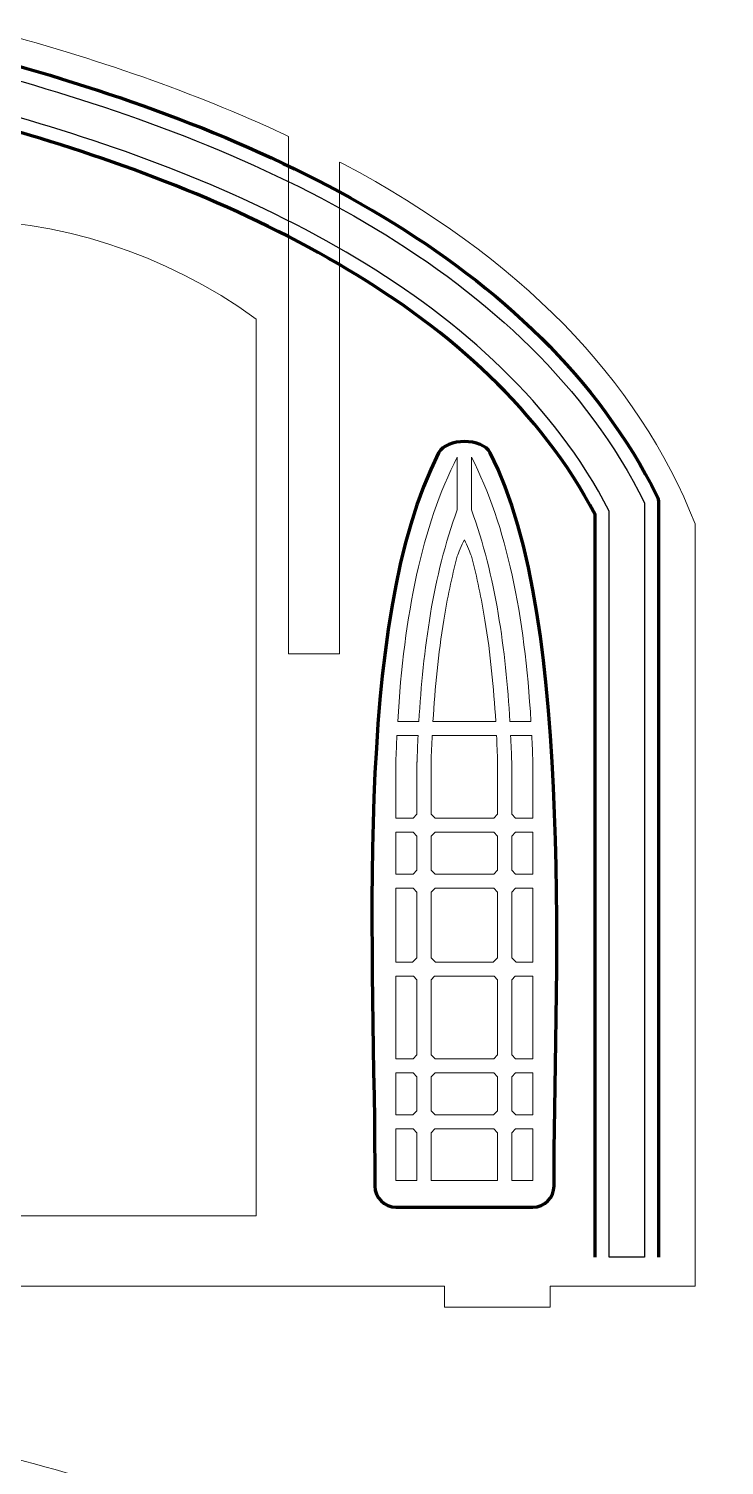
# Model space of a CAD drawing. Header units: centimetres. Extents: x -57 to 189, y -76 to 83.
# Drawn here: x 15.36 to 25.24, y 39.19 to 59.61 of the extents above; entities that cross this region are included whole.
import ezdxf

# ---------------------------------------------------------------- set-up
doc = ezdxf.new("R2010")
doc.units = ezdxf.units.CM
doc.header["$MEASUREMENT"] = 0
doc.layers.add('DEFAULT', color=7, linetype='Continuous')

msp = doc.modelspace()

# ---------------------------------------------------------------- linework, layer by layer
at = {"layer": 'DEFAULT', "color": 242, "lineweight": 9}
for points, knots in [([(19.04718, 58.08127), (19.04718, 58.08127), (19.04718, 50.72443), (19.04718, 50.72443), (19.04718, 50.72443), (19.04718, 50.72443), (19.77143, 50.72443), (19.77143, 50.72443), (19.77143, 50.72443), (19.77143, 50.72443), (19.77143, 57.71713), (19.77143, 57.71713), (19.77143, 57.71713), (19.77884, 57.7132), (19.81473, 57.69713), (19.82212, 57.6932), (19.82212, 57.6932), (22.33298, 56.35619), (24.00048, 54.64915), (24.82461, 52.57218), (24.82461, 52.57218), (24.82461, 52.57218), (24.82461, 41.74009), (24.82461, 41.74009), (24.82461, 41.74009), (24.82461, 41.74009), (22.76472, 41.74009), (22.76472, 41.74009), (22.76472, 41.74009), (22.76472, 41.74009), (22.76472, 41.44009), (22.76472, 41.44009), (22.76472, 41.44009), (22.76472, 41.44009), (21.26472, 41.44009), (21.26472, 41.44009), (21.26472, 41.44009), (21.26472, 41.44009), (21.26472, 41.74009), (21.26472, 41.74009), (21.26472, 41.74009), (21.26472, 41.74009), (14.9832, 41.74009), (14.9832, 41.74009), (14.9832, 41.74009), (14.9832, 41.74009), (14.9832, 41.4401), (14.9832, 41.4401), (14.9832, 41.4401), (14.9832, 41.4401), (14.2332, 41.4401), (14.2332, 41.4401), (14.2332, 41.4401), (14.2332, 41.4401), (13.4832, 41.4401), (13.4832, 41.4401), (13.4832, 41.4401), (13.4832, 41.4401), (13.4832, 41.74009), (13.4832, 41.74009), (13.4832, 41.74009), (13.4832, 41.74009), (7.20168, 41.74009), (7.20168, 41.74009), (7.20168, 41.74009), (7.20168, 41.74009), (7.20168, 41.44009), (7.20168, 41.44009), (7.20168, 41.44009), (7.20168, 41.44009), (5.70168, 41.44009), (5.70168, 41.44009), (5.70168, 41.44009), (5.70168, 41.44009), (5.70168, 41.74009), (5.70168, 41.74009), (5.70168, 41.74009), (5.70168, 41.74009), (3.64179, 41.74009), (3.64179, 41.74009), (3.64179, 41.74009), (3.64179, 41.74009), (3.64179, 52.57218), (3.64179, 52.57218), (3.64179, 52.57218), (4.46592, 54.64915), (6.13342, 56.35619), (8.64428, 57.6932), (8.64428, 57.6932), (8.65167, 57.69713), (8.68756, 57.7132), (8.69497, 57.71713), (8.69497, 57.71713), (8.69497, 57.71713), (8.69497, 50.72443), (8.69497, 50.72443), (8.69497, 50.72443), (8.69497, 50.72443), (9.41922, 50.72443), (9.41922, 50.72443), (9.41922, 50.72443), (9.41922, 50.72443), (9.41922, 58.08127), (9.41922, 58.08127), (9.41922, 58.08127), (9.4296, 58.08612), (9.50049, 58.1196), (9.51085, 58.12441), (9.51085, 58.12441), (10.7425, 58.69732), (12.14999, 59.19315), (13.7332, 59.61187), (13.7332, 59.61187), (13.7332, 59.61187), (13.7332, 59.31189), (13.7332, 59.31189), (13.7332, 59.31189), (13.7332, 59.31189), (14.2332, 59.31189), (14.2332, 59.31189), (14.2332, 59.31189), (14.2332, 59.31189), (14.7332, 59.31189), (14.7332, 59.31189), (14.7332, 59.31189), (14.7332, 59.31189), (14.7332, 59.61187), (14.7332, 59.61187), (14.7332, 59.61187), (16.31641, 59.19315), (17.7239, 58.69732), (18.95555, 58.12441), (18.95555, 58.12441), (18.96591, 58.1196), (19.0368, 58.08612), (19.04718, 58.08127)], [0, 0, 0, 0, 0.02857143, 0.02857143, 0.02857143, 0.02857143, 0.05714286, 0.05714286, 0.05714286, 0.05714286, 0.08571429, 0.08571429, 0.08571429, 0.08571429, 0.11428571, 0.11428571, 0.11428571, 0.11428571, 0.14285714, 0.14285714, 0.14285714, 0.14285714, 0.17142857, 0.17142857, 0.17142857, 0.17142857, 0.2, 0.2, 0.2, 0.2, 0.22857143, 0.22857143, 0.22857143, 0.22857143, 0.25714286, 0.25714286, 0.25714286, 0.25714286, 0.28571429, 0.28571429, 0.28571429, 0.28571429, 0.31428571, 0.31428571, 0.31428571, 0.31428571, 0.34285714, 0.34285714, 0.34285714, 0.34285714, 0.37142857, 0.37142857, 0.37142857, 0.37142857, 0.4, 0.4, 0.4, 0.4, 0.42857143, 0.42857143, 0.42857143, 0.42857143, 0.45714286, 0.45714286, 0.45714286, 0.45714286, 0.48571429, 0.48571429, 0.48571429, 0.48571429, 0.51428571, 0.51428571, 0.51428571, 0.51428571, 0.54285714, 0.54285714, 0.54285714, 0.54285714, 0.57142857, 0.57142857, 0.57142857, 0.57142857, 0.6, 0.6, 0.6, 0.6, 0.62857143, 0.62857143, 0.62857143, 0.62857143, 0.65714286, 0.65714286, 0.65714286, 0.65714286, 0.68571429, 0.68571429, 0.68571429, 0.68571429, 0.71428571, 0.71428571, 0.71428571, 0.71428571, 0.74285714, 0.74285714, 0.74285714, 0.74285714, 0.77142857, 0.77142857, 0.77142857, 0.77142857, 0.8, 0.8, 0.8, 0.8, 0.82857143, 0.82857143, 0.82857143, 0.82857143, 0.85714286, 0.85714286, 0.85714286, 0.85714286, 0.88571429, 0.88571429, 0.88571429, 0.88571429, 0.91428571, 0.91428571, 0.91428571, 0.91428571, 0.94285714, 0.94285714, 0.94285714, 0.94285714, 1, 1, 1, 1]), ([(9.8798, 55.48584), (12.47408, 57.37671), (15.99232, 57.37671), (18.5866, 55.48583), (18.5866, 55.48583), (18.5866, 55.48583), (18.58661, 42.74008), (18.58661, 42.74008), (18.58661, 42.74008), (18.58661, 42.74008), (14.2332, 42.74008), (14.2332, 42.74008), (14.2332, 42.74008), (14.2332, 42.74008), (9.87979, 42.74008), (9.87979, 42.74008), (9.87979, 42.74008), (9.87979, 42.74008), (9.8798, 55.48584), (9.8798, 55.48584)], [0, 0, 0, 0, 0.16666667, 0.16666667, 0.16666667, 0.16666667, 0.33333333, 0.33333333, 0.33333333, 0.33333333, 0.5, 0.5, 0.5, 0.5, 0.66666667, 0.66666667, 0.66666667, 0.66666667, 1, 1, 1, 1]), ([(21.44472, 53.52295), (20.94008, 52.54026), (20.68875, 51.28717), (20.59821, 49.76376), (20.59821, 49.76376), (20.59821, 49.76376), (20.89811, 49.76376), (20.89811, 49.76376), (20.89811, 49.76376), (20.95754, 50.77873), (21.098, 51.83521), (21.44472, 52.7742), (21.44472, 52.7742), (21.44472, 52.7742), (21.44472, 53.52295), (21.44472, 53.52295)], [0, 0, 0, 0, 0.2, 0.2, 0.2, 0.2, 0.4, 0.4, 0.4, 0.4, 0.6, 0.6, 0.6, 0.6, 1, 1, 1, 1]), ([(21.64472, 52.7742), (21.99144, 51.83521), (22.1319, 50.77873), (22.19133, 49.76376), (22.19133, 49.76376), (22.19133, 49.76376), (22.49123, 49.76376), (22.49123, 49.76376), (22.49123, 49.76376), (22.40069, 51.28717), (22.14936, 52.54026), (21.64472, 53.52295), (21.64472, 53.52295), (21.64472, 53.52295), (21.64472, 52.7742), (21.64472, 52.7742)], [0, 0, 0, 0, 0.2, 0.2, 0.2, 0.2, 0.4, 0.4, 0.4, 0.4, 0.6, 0.6, 0.6, 0.6, 1, 1, 1, 1]), ([(21.25202, 51.20504), (21.17424, 50.72847), (21.12726, 50.24638), (21.09855, 49.76376), (21.09855, 49.76376), (21.09855, 49.76376), (21.54472, 49.76376), (21.54472, 49.76376), (21.54472, 49.76376), (21.54472, 49.76376), (21.99089, 49.76376), (21.99089, 49.76376), (21.99089, 49.76376), (21.96218, 50.24638), (21.9152, 50.72847), (21.83742, 51.20504), (21.83742, 51.20504), (21.78778, 51.50924), (21.72524, 51.81355), (21.64472, 52.11256), (21.64472, 52.11256), (21.62754, 52.16376), (21.58894, 52.26734), (21.54472, 52.34568), (21.54472, 52.34568), (21.5005, 52.26734), (21.4619, 52.16376), (21.44472, 52.11256), (21.44472, 52.11256), (21.3642, 51.81355), (21.30166, 51.50924), (21.25202, 51.20504)], [0, 0, 0, 0, 0.11111111, 0.11111111, 0.11111111, 0.11111111, 0.22222222, 0.22222222, 0.22222222, 0.22222222, 0.33333333, 0.33333333, 0.33333333, 0.33333333, 0.44444444, 0.44444444, 0.44444444, 0.44444444, 0.55555556, 0.55555556, 0.55555556, 0.55555556, 0.66666667, 0.66666667, 0.66666667, 0.66666667, 0.77777778, 0.77777778, 0.77777778, 0.77777778, 1, 1, 1, 1]), ([(20.57203, 49.19255), (20.57203, 49.19255), (20.57203, 48.39142), (20.57203, 48.39142), (20.57203, 48.39142), (20.57203, 48.39142), (20.81612, 48.39142), (20.81612, 48.39142), (20.81612, 48.39142), (20.81612, 48.39142), (20.87203, 48.44733), (20.87203, 48.44733), (20.87203, 48.44733), (20.87203, 48.44733), (20.87203, 49.18758), (20.87203, 49.18758), (20.87203, 49.18758), (20.87203, 49.18758), (20.87209, 49.18924), (20.87209, 49.18924), (20.87209, 49.18924), (20.87622, 49.31307), (20.88124, 49.43802), (20.88738, 49.56376), (20.88738, 49.56376), (20.88738, 49.56376), (20.58732, 49.56376), (20.58732, 49.56376), (20.58732, 49.56376), (20.58127, 49.44171), (20.57618, 49.31797), (20.57203, 49.19255)], [0, 0, 0, 0, 0.11111111, 0.11111111, 0.11111111, 0.11111111, 0.22222222, 0.22222222, 0.22222222, 0.22222222, 0.33333333, 0.33333333, 0.33333333, 0.33333333, 0.44444444, 0.44444444, 0.44444444, 0.44444444, 0.55555556, 0.55555556, 0.55555556, 0.55555556, 0.66666667, 0.66666667, 0.66666667, 0.66666667, 0.77777778, 0.77777778, 0.77777778, 0.77777778, 1, 1, 1, 1]), ([(21.07203, 49.18424), (21.07203, 49.18424), (21.07203, 48.44733), (21.07203, 48.44733), (21.07203, 48.44733), (21.07203, 48.44733), (21.12794, 48.39142), (21.12794, 48.39142), (21.12794, 48.39142), (21.12794, 48.39142), (21.54472, 48.39142), (21.54472, 48.39142), (21.54472, 48.39142), (21.54472, 48.39142), (21.9615, 48.39142), (21.9615, 48.39142), (21.9615, 48.39142), (21.9615, 48.39142), (22.01741, 48.44733), (22.01741, 48.44733), (22.01741, 48.44733), (22.01741, 48.44733), (22.01741, 49.18424), (22.01741, 49.18424), (22.01741, 49.18424), (22.01319, 49.31068), (22.00804, 49.43722), (22.00178, 49.56376), (22.00178, 49.56376), (22.00178, 49.56376), (21.54472, 49.56376), (21.54472, 49.56376), (21.54472, 49.56376), (21.54472, 49.56376), (21.08766, 49.56376), (21.08766, 49.56376), (21.08766, 49.56376), (21.0814, 49.43722), (21.07625, 49.31068), (21.07203, 49.18424)], [0, 0, 0, 0, 0.09090909, 0.09090909, 0.09090909, 0.09090909, 0.18181818, 0.18181818, 0.18181818, 0.18181818, 0.27272727, 0.27272727, 0.27272727, 0.27272727, 0.36363636, 0.36363636, 0.36363636, 0.36363636, 0.45454545, 0.45454545, 0.45454545, 0.45454545, 0.54545455, 0.54545455, 0.54545455, 0.54545455, 0.63636364, 0.63636364, 0.63636364, 0.63636364, 0.72727273, 0.72727273, 0.72727273, 0.72727273, 0.81818182, 0.81818182, 0.81818182, 0.81818182, 1, 1, 1, 1]), ([(22.21741, 49.18758), (22.21741, 49.18758), (22.21741, 48.44733), (22.21741, 48.44733), (22.21741, 48.44733), (22.21741, 48.44733), (22.27332, 48.39142), (22.27332, 48.39142), (22.27332, 48.39142), (22.27332, 48.39142), (22.51741, 48.39142), (22.51741, 48.39142), (22.51741, 48.39142), (22.51741, 48.39142), (22.51741, 49.19255), (22.51741, 49.19255), (22.51741, 49.19255), (22.51326, 49.31797), (22.50817, 49.44171), (22.50212, 49.56376), (22.50212, 49.56376), (22.50212, 49.56376), (22.20206, 49.56376), (22.20206, 49.56376), (22.20206, 49.56376), (22.2082, 49.43802), (22.21322, 49.31307), (22.21735, 49.18924), (22.21735, 49.18924), (22.21735, 49.18924), (22.21741, 49.18758), (22.21741, 49.18758)], [0, 0, 0, 0, 0.11111111, 0.11111111, 0.11111111, 0.11111111, 0.22222222, 0.22222222, 0.22222222, 0.22222222, 0.33333333, 0.33333333, 0.33333333, 0.33333333, 0.44444444, 0.44444444, 0.44444444, 0.44444444, 0.55555556, 0.55555556, 0.55555556, 0.55555556, 0.66666667, 0.66666667, 0.66666667, 0.66666667, 0.77777778, 0.77777778, 0.77777778, 0.77777778, 1, 1, 1, 1]), ([(20.57203, 48.19142), (20.57203, 48.19142), (20.57203, 47.59423), (20.57203, 47.59423), (20.57203, 47.59423), (20.57203, 47.59423), (20.81611, 47.59423), (20.81611, 47.59423), (20.81611, 47.59423), (20.81611, 47.59423), (20.87203, 47.65015), (20.87203, 47.65015), (20.87203, 47.65015), (20.87203, 47.65015), (20.87203, 48.13551), (20.87203, 48.13551), (20.87203, 48.13551), (20.87203, 48.13551), (20.81612, 48.19142), (20.81612, 48.19142), (20.81612, 48.19142), (20.81612, 48.19142), (20.57203, 48.19142), (20.57203, 48.19142)], [0, 0, 0, 0, 0.14285714, 0.14285714, 0.14285714, 0.14285714, 0.28571429, 0.28571429, 0.28571429, 0.28571429, 0.42857143, 0.42857143, 0.42857143, 0.42857143, 0.57142857, 0.57142857, 0.57142857, 0.57142857, 0.71428571, 0.71428571, 0.71428571, 0.71428571, 1, 1, 1, 1]), ([(21.54472, 48.19142), (21.54472, 48.19142), (21.12794, 48.19142), (21.12794, 48.19142), (21.12794, 48.19142), (21.12794, 48.19142), (21.07203, 48.13551), (21.07203, 48.13551), (21.07203, 48.13551), (21.07203, 48.13551), (21.07203, 47.65015), (21.07203, 47.65015), (21.07203, 47.65015), (21.07203, 47.65015), (21.12795, 47.59423), (21.12795, 47.59423), (21.12795, 47.59423), (21.12795, 47.59423), (21.54472, 47.59423), (21.54472, 47.59423), (21.54472, 47.59423), (21.54472, 47.59423), (21.96149, 47.59423), (21.96149, 47.59423), (21.96149, 47.59423), (21.96149, 47.59423), (22.01741, 47.65015), (22.01741, 47.65015), (22.01741, 47.65015), (22.01741, 47.65015), (22.01741, 48.13551), (22.01741, 48.13551), (22.01741, 48.13551), (22.01741, 48.13551), (21.9615, 48.19142), (21.9615, 48.19142), (21.9615, 48.19142), (21.9615, 48.19142), (21.54472, 48.19142), (21.54472, 48.19142)], [0, 0, 0, 0, 0.09090909, 0.09090909, 0.09090909, 0.09090909, 0.18181818, 0.18181818, 0.18181818, 0.18181818, 0.27272727, 0.27272727, 0.27272727, 0.27272727, 0.36363636, 0.36363636, 0.36363636, 0.36363636, 0.45454545, 0.45454545, 0.45454545, 0.45454545, 0.54545455, 0.54545455, 0.54545455, 0.54545455, 0.63636364, 0.63636364, 0.63636364, 0.63636364, 0.72727273, 0.72727273, 0.72727273, 0.72727273, 0.81818182, 0.81818182, 0.81818182, 0.81818182, 1, 1, 1, 1]), ([(22.21741, 48.13551), (22.21741, 48.13551), (22.21741, 47.65015), (22.21741, 47.65015), (22.21741, 47.65015), (22.21741, 47.65015), (22.27333, 47.59423), (22.27333, 47.59423), (22.27333, 47.59423), (22.27333, 47.59423), (22.51741, 47.59423), (22.51741, 47.59423), (22.51741, 47.59423), (22.51741, 47.59423), (22.51741, 48.19142), (22.51741, 48.19142), (22.51741, 48.19142), (22.51741, 48.19142), (22.27332, 48.19142), (22.27332, 48.19142), (22.27332, 48.19142), (22.27332, 48.19142), (22.21741, 48.13551), (22.21741, 48.13551)], [0, 0, 0, 0, 0.14285714, 0.14285714, 0.14285714, 0.14285714, 0.28571429, 0.28571429, 0.28571429, 0.28571429, 0.42857143, 0.42857143, 0.42857143, 0.42857143, 0.57142857, 0.57142857, 0.57142857, 0.57142857, 0.71428571, 0.71428571, 0.71428571, 0.71428571, 1, 1, 1, 1]), ([(20.57203, 47.39423), (20.57203, 47.39423), (20.57203, 46.34423), (20.57203, 46.34423), (20.57203, 46.34423), (20.57203, 46.34423), (20.81034, 46.34423), (20.81034, 46.34423), (20.81034, 46.34423), (20.81034, 46.34423), (20.87203, 46.40592), (20.87203, 46.40592), (20.87203, 46.40592), (20.87203, 46.40592), (20.87203, 47.33833), (20.87203, 47.33833), (20.87203, 47.33833), (20.87203, 47.33833), (20.81613, 47.39423), (20.81613, 47.39423), (20.81613, 47.39423), (20.81613, 47.39423), (20.57203, 47.39423), (20.57203, 47.39423)], [0, 0, 0, 0, 0.14285714, 0.14285714, 0.14285714, 0.14285714, 0.28571429, 0.28571429, 0.28571429, 0.28571429, 0.42857143, 0.42857143, 0.42857143, 0.42857143, 0.57142857, 0.57142857, 0.57142857, 0.57142857, 0.71428571, 0.71428571, 0.71428571, 0.71428571, 1, 1, 1, 1]), ([(21.07203, 47.33833), (21.07203, 47.33833), (21.07203, 46.40592), (21.07203, 46.40592), (21.07203, 46.40592), (21.07203, 46.40592), (21.13372, 46.34423), (21.13372, 46.34423), (21.13372, 46.34423), (21.13372, 46.34423), (21.54472, 46.34423), (21.54472, 46.34423), (21.54472, 46.34423), (21.54472, 46.34423), (21.95572, 46.34423), (21.95572, 46.34423), (21.95572, 46.34423), (21.95572, 46.34423), (22.01741, 46.40592), (22.01741, 46.40592), (22.01741, 46.40592), (22.01741, 46.40592), (22.01741, 47.33833), (22.01741, 47.33833), (22.01741, 47.33833), (22.01741, 47.33833), (21.96151, 47.39423), (21.96151, 47.39423), (21.96151, 47.39423), (21.96151, 47.39423), (21.54472, 47.39423), (21.54472, 47.39423), (21.54472, 47.39423), (21.54472, 47.39423), (21.12793, 47.39423), (21.12793, 47.39423), (21.12793, 47.39423), (21.12793, 47.39423), (21.07203, 47.33833), (21.07203, 47.33833)], [0, 0, 0, 0, 0.09090909, 0.09090909, 0.09090909, 0.09090909, 0.18181818, 0.18181818, 0.18181818, 0.18181818, 0.27272727, 0.27272727, 0.27272727, 0.27272727, 0.36363636, 0.36363636, 0.36363636, 0.36363636, 0.45454545, 0.45454545, 0.45454545, 0.45454545, 0.54545455, 0.54545455, 0.54545455, 0.54545455, 0.63636364, 0.63636364, 0.63636364, 0.63636364, 0.72727273, 0.72727273, 0.72727273, 0.72727273, 0.81818182, 0.81818182, 0.81818182, 0.81818182, 1, 1, 1, 1]), ([(22.21741, 47.33833), (22.21741, 47.33833), (22.21741, 46.40592), (22.21741, 46.40592), (22.21741, 46.40592), (22.21741, 46.40592), (22.2791, 46.34423), (22.2791, 46.34423), (22.2791, 46.34423), (22.2791, 46.34423), (22.51741, 46.34423), (22.51741, 46.34423), (22.51741, 46.34423), (22.51741, 46.34423), (22.51741, 47.39423), (22.51741, 47.39423), (22.51741, 47.39423), (22.51741, 47.39423), (22.27331, 47.39423), (22.27331, 47.39423), (22.27331, 47.39423), (22.27331, 47.39423), (22.21741, 47.33833), (22.21741, 47.33833)], [0, 0, 0, 0, 0.14285714, 0.14285714, 0.14285714, 0.14285714, 0.28571429, 0.28571429, 0.28571429, 0.28571429, 0.42857143, 0.42857143, 0.42857143, 0.42857143, 0.57142857, 0.57142857, 0.57142857, 0.57142857, 0.71428571, 0.71428571, 0.71428571, 0.71428571, 1, 1, 1, 1]), ([(20.57203, 46.14423), (20.57203, 46.14423), (20.57203, 44.97189), (20.57203, 44.97189), (20.57203, 44.97189), (20.57203, 44.97189), (20.81611, 44.97189), (20.81611, 44.97189), (20.81611, 44.97189), (20.81611, 44.97189), (20.87203, 45.02781), (20.87203, 45.02781), (20.87203, 45.02781), (20.87203, 45.02781), (20.87203, 46.0941), (20.87203, 46.0941), (20.87203, 46.0941), (20.87203, 46.0941), (20.8219, 46.14423), (20.8219, 46.14423), (20.8219, 46.14423), (20.8219, 46.14423), (20.57203, 46.14423), (20.57203, 46.14423)], [0, 0, 0, 0, 0.14285714, 0.14285714, 0.14285714, 0.14285714, 0.28571429, 0.28571429, 0.28571429, 0.28571429, 0.42857143, 0.42857143, 0.42857143, 0.42857143, 0.57142857, 0.57142857, 0.57142857, 0.57142857, 0.71428571, 0.71428571, 0.71428571, 0.71428571, 1, 1, 1, 1]), ([(21.54472, 46.14423), (21.54472, 46.14423), (21.12216, 46.14423), (21.12216, 46.14423), (21.12216, 46.14423), (21.12216, 46.14423), (21.07203, 46.0941), (21.07203, 46.0941), (21.07203, 46.0941), (21.07203, 46.0941), (21.07203, 45.02779), (21.07203, 45.02779), (21.07203, 45.02779), (21.07203, 45.02779), (21.12793, 44.97189), (21.12793, 44.97189), (21.12793, 44.97189), (21.12793, 44.97189), (21.54472, 44.97189), (21.54472, 44.97189), (21.54472, 44.97189), (21.54472, 44.97189), (21.96151, 44.97189), (21.96151, 44.97189), (21.96151, 44.97189), (21.96151, 44.97189), (22.01741, 45.02779), (22.01741, 45.02779), (22.01741, 45.02779), (22.01741, 45.02779), (22.01741, 46.0941), (22.01741, 46.0941), (22.01741, 46.0941), (22.01741, 46.0941), (21.96728, 46.14423), (21.96728, 46.14423), (21.96728, 46.14423), (21.96728, 46.14423), (21.54472, 46.14423), (21.54472, 46.14423)], [0, 0, 0, 0, 0.09090909, 0.09090909, 0.09090909, 0.09090909, 0.18181818, 0.18181818, 0.18181818, 0.18181818, 0.27272727, 0.27272727, 0.27272727, 0.27272727, 0.36363636, 0.36363636, 0.36363636, 0.36363636, 0.45454545, 0.45454545, 0.45454545, 0.45454545, 0.54545455, 0.54545455, 0.54545455, 0.54545455, 0.63636364, 0.63636364, 0.63636364, 0.63636364, 0.72727273, 0.72727273, 0.72727273, 0.72727273, 0.81818182, 0.81818182, 0.81818182, 0.81818182, 1, 1, 1, 1]), ([(22.21741, 46.0941), (22.21741, 46.0941), (22.21741, 45.02781), (22.21741, 45.02781), (22.21741, 45.02781), (22.21741, 45.02781), (22.27333, 44.97189), (22.27333, 44.97189), (22.27333, 44.97189), (22.27333, 44.97189), (22.51741, 44.97189), (22.51741, 44.97189), (22.51741, 44.97189), (22.51741, 44.97189), (22.51741, 46.14423), (22.51741, 46.14423), (22.51741, 46.14423), (22.51741, 46.14423), (22.26754, 46.14423), (22.26754, 46.14423), (22.26754, 46.14423), (22.26754, 46.14423), (22.21741, 46.0941), (22.21741, 46.0941)], [0, 0, 0, 0, 0.14285714, 0.14285714, 0.14285714, 0.14285714, 0.28571429, 0.28571429, 0.28571429, 0.28571429, 0.42857143, 0.42857143, 0.42857143, 0.42857143, 0.57142857, 0.57142857, 0.57142857, 0.57142857, 0.71428571, 0.71428571, 0.71428571, 0.71428571, 1, 1, 1, 1]), ([(20.57203, 44.77189), (20.57203, 44.77189), (20.57203, 44.1747), (20.57203, 44.1747), (20.57203, 44.1747), (20.57203, 44.1747), (20.8148, 44.1747), (20.8148, 44.1747), (20.8148, 44.1747), (20.8148, 44.1747), (20.87203, 44.23193), (20.87203, 44.23193), (20.87203, 44.23193), (20.87203, 44.23193), (20.87203, 44.71597), (20.87203, 44.71597), (20.87203, 44.71597), (20.87203, 44.71597), (20.81611, 44.77189), (20.81611, 44.77189), (20.81611, 44.77189), (20.81611, 44.77189), (20.57203, 44.77189), (20.57203, 44.77189)], [0, 0, 0, 0, 0.14285714, 0.14285714, 0.14285714, 0.14285714, 0.28571429, 0.28571429, 0.28571429, 0.28571429, 0.42857143, 0.42857143, 0.42857143, 0.42857143, 0.57142857, 0.57142857, 0.57142857, 0.57142857, 0.71428571, 0.71428571, 0.71428571, 0.71428571, 1, 1, 1, 1]), ([(21.96151, 44.77189), (21.96151, 44.77189), (21.54472, 44.77189), (21.54472, 44.77189), (21.54472, 44.77189), (21.54472, 44.77189), (21.12793, 44.77189), (21.12793, 44.77189), (21.12793, 44.77189), (21.12793, 44.77189), (21.07203, 44.71599), (21.07203, 44.71599), (21.07203, 44.71599), (21.07203, 44.71599), (21.07203, 44.23191), (21.07203, 44.23191), (21.07203, 44.23191), (21.07203, 44.23191), (21.12924, 44.1747), (21.12924, 44.1747), (21.12924, 44.1747), (21.12924, 44.1747), (21.54472, 44.1747), (21.54472, 44.1747), (21.54472, 44.1747), (21.54472, 44.1747), (21.9602, 44.1747), (21.9602, 44.1747), (21.9602, 44.1747), (21.9602, 44.1747), (22.01741, 44.23191), (22.01741, 44.23191), (22.01741, 44.23191), (22.01741, 44.23191), (22.01741, 44.71599), (22.01741, 44.71599), (22.01741, 44.71599), (22.01741, 44.71599), (21.96151, 44.77189), (21.96151, 44.77189)], [0, 0, 0, 0, 0.09090909, 0.09090909, 0.09090909, 0.09090909, 0.18181818, 0.18181818, 0.18181818, 0.18181818, 0.27272727, 0.27272727, 0.27272727, 0.27272727, 0.36363636, 0.36363636, 0.36363636, 0.36363636, 0.45454545, 0.45454545, 0.45454545, 0.45454545, 0.54545455, 0.54545455, 0.54545455, 0.54545455, 0.63636364, 0.63636364, 0.63636364, 0.63636364, 0.72727273, 0.72727273, 0.72727273, 0.72727273, 0.81818182, 0.81818182, 0.81818182, 0.81818182, 1, 1, 1, 1]), ([(22.21741, 44.71597), (22.21741, 44.71597), (22.21741, 44.23193), (22.21741, 44.23193), (22.21741, 44.23193), (22.21741, 44.23193), (22.27464, 44.1747), (22.27464, 44.1747), (22.27464, 44.1747), (22.27464, 44.1747), (22.51741, 44.1747), (22.51741, 44.1747), (22.51741, 44.1747), (22.51741, 44.1747), (22.51741, 44.77189), (22.51741, 44.77189), (22.51741, 44.77189), (22.51741, 44.77189), (22.27333, 44.77189), (22.27333, 44.77189), (22.27333, 44.77189), (22.27333, 44.77189), (22.21741, 44.71597), (22.21741, 44.71597)], [0, 0, 0, 0, 0.14285714, 0.14285714, 0.14285714, 0.14285714, 0.28571429, 0.28571429, 0.28571429, 0.28571429, 0.42857143, 0.42857143, 0.42857143, 0.42857143, 0.57142857, 0.57142857, 0.57142857, 0.57142857, 0.71428571, 0.71428571, 0.71428571, 0.71428571, 1, 1, 1, 1]), ([(20.81742, 43.9747), (20.81742, 43.9747), (20.57203, 43.9747), (20.57203, 43.9747), (20.57203, 43.9747), (20.57203, 43.9747), (20.57203, 43.24009), (20.57203, 43.24009), (20.57203, 43.24009), (20.57203, 43.24009), (20.87203, 43.24009), (20.87203, 43.24009), (20.87203, 43.24009), (20.87203, 43.24009), (20.87203, 43.92009), (20.87203, 43.92009), (20.87203, 43.92009), (20.87203, 43.92009), (20.81742, 43.9747), (20.81742, 43.9747)], [0, 0, 0, 0, 0.16666667, 0.16666667, 0.16666667, 0.16666667, 0.33333333, 0.33333333, 0.33333333, 0.33333333, 0.5, 0.5, 0.5, 0.5, 0.66666667, 0.66666667, 0.66666667, 0.66666667, 1, 1, 1, 1]), ([(21.12662, 43.9747), (21.12662, 43.9747), (21.07203, 43.92011), (21.07203, 43.92011), (21.07203, 43.92011), (21.07203, 43.92011), (21.07203, 43.24009), (21.07203, 43.24009), (21.07203, 43.24009), (21.07203, 43.24009), (21.54472, 43.24009), (21.54472, 43.24009), (21.54472, 43.24009), (21.54472, 43.24009), (22.01741, 43.24009), (22.01741, 43.24009), (22.01741, 43.24009), (22.01741, 43.24009), (22.01741, 43.92011), (22.01741, 43.92011), (22.01741, 43.92011), (22.01741, 43.92011), (21.96282, 43.9747), (21.96282, 43.9747), (21.96282, 43.9747), (21.96282, 43.9747), (21.54472, 43.9747), (21.54472, 43.9747), (21.54472, 43.9747), (21.54472, 43.9747), (21.12662, 43.9747), (21.12662, 43.9747)], [0, 0, 0, 0, 0.11111111, 0.11111111, 0.11111111, 0.11111111, 0.22222222, 0.22222222, 0.22222222, 0.22222222, 0.33333333, 0.33333333, 0.33333333, 0.33333333, 0.44444444, 0.44444444, 0.44444444, 0.44444444, 0.55555556, 0.55555556, 0.55555556, 0.55555556, 0.66666667, 0.66666667, 0.66666667, 0.66666667, 0.77777778, 0.77777778, 0.77777778, 0.77777778, 1, 1, 1, 1]), ([(22.21741, 43.92009), (22.21741, 43.92009), (22.21741, 43.24009), (22.21741, 43.24009), (22.21741, 43.24009), (22.21741, 43.24009), (22.51741, 43.24009), (22.51741, 43.24009), (22.51741, 43.24009), (22.51741, 43.24009), (22.51741, 43.9747), (22.51741, 43.9747), (22.51741, 43.9747), (22.51741, 43.9747), (22.27202, 43.9747), (22.27202, 43.9747), (22.27202, 43.9747), (22.27202, 43.9747), (22.21741, 43.92009), (22.21741, 43.92009)], [0, 0, 0, 0, 0.16666667, 0.16666667, 0.16666667, 0.16666667, 0.33333333, 0.33333333, 0.33333333, 0.33333333, 0.5, 0.5, 0.5, 0.5, 0.66666667, 0.66666667, 0.66666667, 0.66666667, 1, 1, 1, 1]), ([(19.45878, 37.76126), (19.45878, 37.76126), (19.45878, 30.40442), (19.45878, 30.40442), (19.45878, 30.40442), (19.45878, 30.40442), (20.18303, 30.40442), (20.18303, 30.40442), (20.18303, 30.40442), (20.18303, 30.40442), (20.18303, 37.39712), (20.18303, 37.39712), (20.18303, 37.39712), (20.19044, 37.39319), (20.22633, 37.37712), (20.23372, 37.37319), (20.23372, 37.37319), (22.74458, 36.03618), (24.41208, 34.32914), (25.23621, 32.25217), (25.23621, 32.25217), (25.23621, 32.25217), (25.23621, 21.42008), (25.23621, 21.42008), (25.23621, 21.42008), (25.23621, 21.42008), (23.17632, 21.42008), (23.17632, 21.42008), (23.17632, 21.42008), (23.17632, 21.42008), (23.17632, 21.12008), (23.17632, 21.12008), (23.17632, 21.12008), (23.17632, 21.12008), (21.67632, 21.12008), (21.67632, 21.12008), (21.67632, 21.12008), (21.67632, 21.12008), (21.67632, 21.42008), (21.67632, 21.42008), (21.67632, 21.42008), (21.67632, 21.42008), (15.3948, 21.42008), (15.3948, 21.42008), (15.3948, 21.42008), (15.3948, 21.42008), (15.3948, 21.12009), (15.3948, 21.12009), (15.3948, 21.12009), (15.3948, 21.12009), (14.6448, 21.12009), (14.6448, 21.12009), (14.6448, 21.12009), (14.6448, 21.12009), (13.8948, 21.12009), (13.8948, 21.12009), (13.8948, 21.12009), (13.8948, 21.12009), (13.8948, 21.42008), (13.8948, 21.42008), (13.8948, 21.42008), (13.8948, 21.42008), (7.61328, 21.42008), (7.61328, 21.42008), (7.61328, 21.42008), (7.61328, 21.42008), (7.61328, 21.12008), (7.61328, 21.12008), (7.61328, 21.12008), (7.61328, 21.12008), (6.11328, 21.12008), (6.11328, 21.12008), (6.11328, 21.12008), (6.11328, 21.12008), (6.11328, 21.42008), (6.11328, 21.42008), (6.11328, 21.42008), (6.11328, 21.42008), (4.05339, 21.42008), (4.05339, 21.42008), (4.05339, 21.42008), (4.05339, 21.42008), (4.05339, 32.25217), (4.05339, 32.25217), (4.05339, 32.25217), (4.87752, 34.32914), (6.54502, 36.03618), (9.05588, 37.37319), (9.05588, 37.37319), (9.06327, 37.37712), (9.09916, 37.39319), (9.10657, 37.39712), (9.10657, 37.39712), (9.10657, 37.39712), (9.10657, 30.40442), (9.10657, 30.40442), (9.10657, 30.40442), (9.10657, 30.40442), (9.83082, 30.40442), (9.83082, 30.40442), (9.83082, 30.40442), (9.83082, 30.40442), (9.83082, 37.76126), (9.83082, 37.76126), (9.83082, 37.76126), (9.8412, 37.76611), (9.91209, 37.79959), (9.92245, 37.8044), (9.92245, 37.8044), (11.1541, 38.37731), (12.56159, 38.87314), (14.1448, 39.29186), (14.1448, 39.29186), (14.1448, 39.29186), (14.1448, 38.99188), (14.1448, 38.99188), (14.1448, 38.99188), (14.1448, 38.99188), (14.6448, 38.99188), (14.6448, 38.99188), (14.6448, 38.99188), (14.6448, 38.99188), (15.1448, 38.99188), (15.1448, 38.99188), (15.1448, 38.99188), (15.1448, 38.99188), (15.1448, 39.29186), (15.1448, 39.29186), (15.1448, 39.29186), (16.72801, 38.87314), (18.1355, 38.37731), (19.36715, 37.8044), (19.36715, 37.8044), (19.37751, 37.79959), (19.4484, 37.76611), (19.45878, 37.76126)], [0, 0, 0, 0, 0.02857143, 0.02857143, 0.02857143, 0.02857143, 0.05714286, 0.05714286, 0.05714286, 0.05714286, 0.08571429, 0.08571429, 0.08571429, 0.08571429, 0.11428571, 0.11428571, 0.11428571, 0.11428571, 0.14285714, 0.14285714, 0.14285714, 0.14285714, 0.17142857, 0.17142857, 0.17142857, 0.17142857, 0.2, 0.2, 0.2, 0.2, 0.22857143, 0.22857143, 0.22857143, 0.22857143, 0.25714286, 0.25714286, 0.25714286, 0.25714286, 0.28571429, 0.28571429, 0.28571429, 0.28571429, 0.31428571, 0.31428571, 0.31428571, 0.31428571, 0.34285714, 0.34285714, 0.34285714, 0.34285714, 0.37142857, 0.37142857, 0.37142857, 0.37142857, 0.4, 0.4, 0.4, 0.4, 0.42857143, 0.42857143, 0.42857143, 0.42857143, 0.45714286, 0.45714286, 0.45714286, 0.45714286, 0.48571429, 0.48571429, 0.48571429, 0.48571429, 0.51428571, 0.51428571, 0.51428571, 0.51428571, 0.54285714, 0.54285714, 0.54285714, 0.54285714, 0.57142857, 0.57142857, 0.57142857, 0.57142857, 0.6, 0.6, 0.6, 0.6, 0.62857143, 0.62857143, 0.62857143, 0.62857143, 0.65714286, 0.65714286, 0.65714286, 0.65714286, 0.68571429, 0.68571429, 0.68571429, 0.68571429, 0.71428571, 0.71428571, 0.71428571, 0.71428571, 0.74285714, 0.74285714, 0.74285714, 0.74285714, 0.77142857, 0.77142857, 0.77142857, 0.77142857, 0.8, 0.8, 0.8, 0.8, 0.82857143, 0.82857143, 0.82857143, 0.82857143, 0.85714286, 0.85714286, 0.85714286, 0.85714286, 0.88571429, 0.88571429, 0.88571429, 0.88571429, 0.91428571, 0.91428571, 0.91428571, 0.91428571, 0.94285714, 0.94285714, 0.94285714, 0.94285714, 1, 1, 1, 1])]:
    msp.add_open_spline(points, degree=3, knots=knots, dxfattribs=at)
at = {"layer": 'DEFAULT', "color": 250, "lineweight": 100}
for points, knots in [([(4.16309, 42.15133), (4.16309, 42.15133), (4.16308, 52.87488), (4.16308, 52.87488), (4.16308, 52.87488), (4.16308, 52.90717), (4.16956, 52.93483), (4.18392, 52.96376), (4.18392, 52.96376), (5.87013, 56.36275), (9.8302, 58.11594), (13.29733, 59.09313), (13.29733, 59.09313), (13.37448, 59.11487), (13.45243, 59.09104), (13.50423, 59.02987), (13.50423, 59.02987), (13.56148, 58.96224), (13.64448, 58.92311), (13.7332, 58.92311), (13.7332, 58.92311), (13.7332, 58.92311), (14.7332, 58.92311), (14.7332, 58.92311), (14.7332, 58.92311), (14.82192, 58.92311), (14.90492, 58.96224), (14.96217, 59.02987), (14.96217, 59.02987), (15.01397, 59.09104), (15.09192, 59.11487), (15.16907, 59.09313), (15.16907, 59.09313), (18.6362, 58.11594), (22.59627, 56.36275), (24.28248, 52.96376), (24.28248, 52.96376), (24.29684, 52.93483), (24.30332, 52.90717), (24.30332, 52.87488), (24.30332, 52.87488), (24.30332, 52.87488), (24.30331, 42.15133), (24.30331, 42.15133)], [0, 0, 0, 0, 0.08333333, 0.08333333, 0.08333333, 0.08333333, 0.16666667, 0.16666667, 0.16666667, 0.16666667, 0.25, 0.25, 0.25, 0.25, 0.33333333, 0.33333333, 0.33333333, 0.33333333, 0.41666667, 0.41666667, 0.41666667, 0.41666667, 0.5, 0.5, 0.5, 0.5, 0.58333333, 0.58333333, 0.58333333, 0.58333333, 0.66666667, 0.66666667, 0.66666667, 0.66666667, 0.75, 0.75, 0.75, 0.75, 0.83333333, 0.83333333, 0.83333333, 0.83333333, 1, 1, 1, 1]), ([(23.40331, 42.15133), (23.40331, 42.15133), (23.40332, 52.70659), (23.40332, 52.70659), (23.40332, 52.70659), (21.85268, 55.65774), (18.29774, 57.23841), (15.24093, 58.13597), (15.24093, 58.13597), (15.08234, 58.06178), (14.90907, 58.02311), (14.7332, 58.02311), (14.7332, 58.02311), (14.7332, 58.02311), (13.7332, 58.02311), (13.7332, 58.02311), (13.7332, 58.02311), (13.55733, 58.02311), (13.38406, 58.06178), (13.22547, 58.13597), (13.22547, 58.13597), (10.16866, 57.23841), (6.61372, 55.65774), (5.06308, 52.70659), (5.06308, 52.70659), (5.06308, 52.70659), (5.06309, 42.15133), (5.06309, 42.15133)], [0, 0, 0, 0, 0.125, 0.125, 0.125, 0.125, 0.25, 0.25, 0.25, 0.25, 0.375, 0.375, 0.375, 0.375, 0.5, 0.5, 0.5, 0.5, 0.625, 0.625, 0.625, 0.625, 0.75, 0.75, 0.75, 0.75, 1, 1, 1, 1])]:
    msp.add_open_spline(points, degree=3, knots=knots, dxfattribs=at)
at = {"layer": 'DEFAULT', "color": 250}
msp.add_open_spline([(4.86308, 52.75556), (6.439, 55.80645), (10.08085, 57.43011), (13.24567, 58.35023), (13.24567, 58.35023), (13.39289, 58.26783), (13.56026, 58.22311), (13.7332, 58.22311), (13.7332, 58.22311), (13.7332, 58.22311), (14.7332, 58.22311), (14.7332, 58.22311), (14.7332, 58.22311), (14.90614, 58.22311), (15.07351, 58.26783), (15.22073, 58.35023), (15.22073, 58.35023), (18.38555, 57.43011), (22.0274, 55.80645), (23.60332, 52.75556), (23.60332, 52.75556), (23.60332, 52.75556), (23.60331, 42.15133), (23.60331, 42.15133), (23.60331, 42.15133), (23.60331, 42.15133), (24.10331, 42.15133), (24.10331, 42.15133), (24.10331, 42.15133), (24.10331, 42.15133), (24.10332, 52.87488), (24.10332, 52.87488), (24.10332, 52.87488), (22.45233, 56.20287), (18.54975, 57.93251), (15.11481, 58.90063), (15.11481, 58.90063), (15.02297, 58.79216), (14.88589, 58.72311), (14.7332, 58.72311), (14.7332, 58.72311), (14.7332, 58.72311), (13.7332, 58.72311), (13.7332, 58.72311), (13.7332, 58.72311), (13.58051, 58.72311), (13.44343, 58.79216), (13.35159, 58.90063), (13.35159, 58.90063), (9.91665, 57.93251), (6.01407, 56.20287), (4.36308, 52.87488), (4.36308, 52.87488), (4.36308, 52.87488), (4.36309, 42.15133), (4.36309, 42.15133), (4.36309, 42.15133), (4.36309, 42.15133), (4.86309, 42.15133), (4.86309, 42.15133), (4.86309, 42.15133), (4.86309, 42.15133), (4.86308, 52.75556), (4.86308, 52.75556)], degree=3, knots=[0, 0, 0, 0, 0.05882353, 0.05882353, 0.05882353, 0.05882353, 0.11764706, 0.11764706, 0.11764706, 0.11764706, 0.17647059, 0.17647059, 0.17647059, 0.17647059, 0.23529412, 0.23529412, 0.23529412, 0.23529412, 0.29411765, 0.29411765, 0.29411765, 0.29411765, 0.35294118, 0.35294118, 0.35294118, 0.35294118, 0.41176471, 0.41176471, 0.41176471, 0.41176471, 0.47058824, 0.47058824, 0.47058824, 0.47058824, 0.52941176, 0.52941176, 0.52941176, 0.52941176, 0.58823529, 0.58823529, 0.58823529, 0.58823529, 0.64705882, 0.64705882, 0.64705882, 0.64705882, 0.70588235, 0.70588235, 0.70588235, 0.70588235, 0.76470588, 0.76470588, 0.76470588, 0.76470588, 0.82352941, 0.82352941, 0.82352941, 0.82352941, 0.88235294, 0.88235294, 0.88235294, 0.88235294, 1, 1, 1, 1], dxfattribs=at)
at = {"layer": 'DEFAULT', "color": 250, "lineweight": 200}
msp.add_open_spline([(22.81893, 43.16184), (22.81893, 42.99661), (22.68416, 42.86184), (22.51893, 42.86184), (22.51893, 42.86184), (21.87103, 42.86184), (21.22145, 42.86184), (20.57355, 42.86184), (20.57355, 42.86184), (20.40832, 42.86184), (20.27355, 42.99661), (20.27355, 43.16184), (20.27355, 43.16184), (20.27355, 46.40729), (19.93593, 51.16039), (21.17937, 53.58174), (21.17937, 53.58174), (21.2901, 53.79738), (21.80238, 53.79738), (21.91311, 53.58174), (21.91311, 53.58174), (23.14363, 51.18556), (22.81893, 45.77719), (22.81893, 43.16184)], degree=3, knots=[0, 0, 0, 0, 0.14285714, 0.14285714, 0.14285714, 0.14285714, 0.28571429, 0.28571429, 0.28571429, 0.28571429, 0.42857143, 0.42857143, 0.42857143, 0.42857143, 0.57142857, 0.57142857, 0.57142857, 0.57142857, 0.71428571, 0.71428571, 0.71428571, 0.71428571, 1, 1, 1, 1], dxfattribs=at)

doc.saveas('drawing.dxf')
